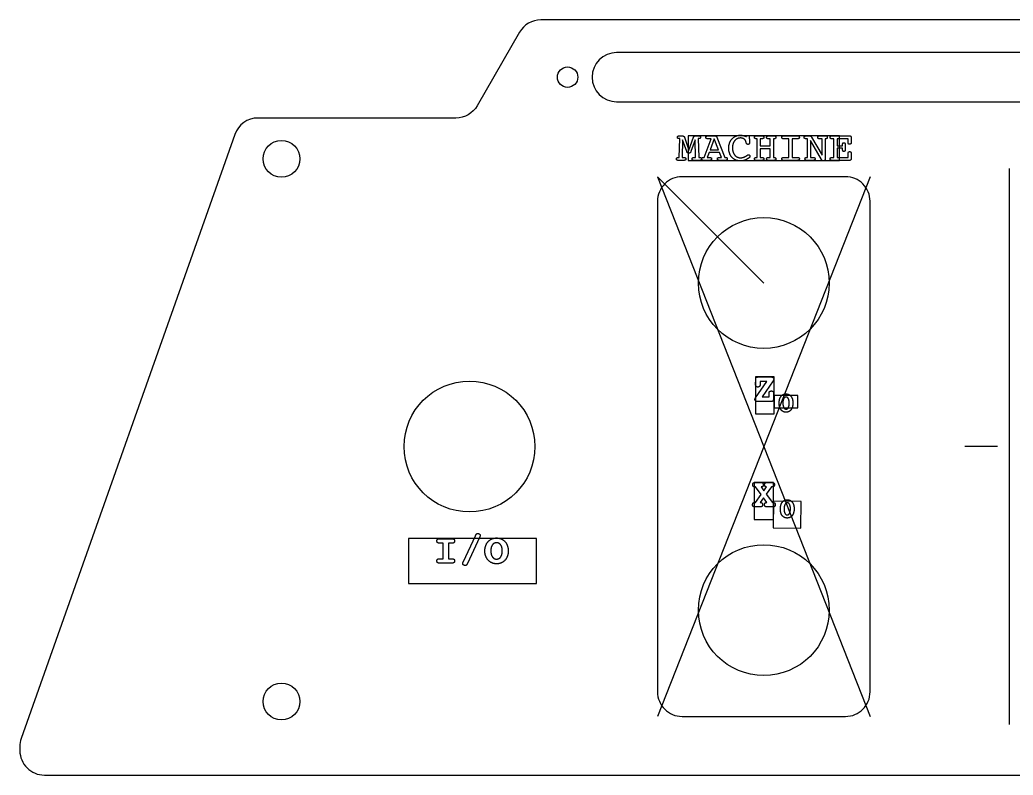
# Model space of a CAD drawing. Header units: millimetres. Extents: x -125 to 125, y -165 to -73.
# Drawn here: x -125 to -3.5, y -165 to -72.6 of the extents above; entities that cross this region are included whole.
import ezdxf

# ---------------------------------------------------------------- set-up
doc = ezdxf.new("R2010")
doc.units = ezdxf.units.MM
doc.layers.get('0').update_dxf_attribs({"linetype": 'CONTINUOUS'})

msp = doc.modelspace()

# ---------------------------------------------------------------- linework, layer by layer
for p, q in [((-44.39, -86.79), (-43.98, -86.79)), ((-44.35, -89.43), (-44.27, -87.13)), ((-44.27, -87.13), (-44.31, -87.13)), ((-43.93, -87.26), (-43.98, -89.43)), ((-43.42, -88.71), (-43.93, -87.26)), ((-43.7, -86.96), (-43.15, -88.54)), ((-43.15, -88.54), (-42.61, -86.96)), ((-42.41, -87.26), (-42.91, -88.71)), ((-42.36, -89.43), (-42.41, -87.26)), ((-42.33, -86.79), (-41.92, -86.79)), ((-41.99, -87.13), (-42.03, -87.13)), ((-42.03, -87.13), (-41.96, -89.43)), ((-41.3, -89.43), (-40.44, -87.15)), ((-40.44, -87.15), (-40.81, -87.15)), ((-40.73, -86.79), (-40.01, -86.79)), ((-40.08, -87.15), (-40.57, -88.49)), ((-39.53, -88.49), (-40.08, -87.15)), ((-39.74, -86.96), (-38.75, -89.43)), ((-34.94, -86.79), (-34.83, -86.79)), ((-34.83, -87.15), (-34.87, -87.15)), ((-34.83, -86.79), (-34.3, -86.79)), ((-34.83, -89.43), (-34.83, -87.15)), ((-34.32, -87.15), (-34.43, -87.15)), ((-34.43, -87.15), (-34.43, -88.03)), ((-33.22, -87.15), (-33.39, -87.15)), ((-33.33, -86.79), (-32.82, -86.79)), ((-33.22, -88.03), (-33.22, -87.15)), ((-32.77, -87.15), (-32.83, -87.15)), ((-32.83, -87.15), (-32.83, -89.43)), ((-32.82, -86.79), (-32.71, -86.79)), ((-31.6, -86.79), (-31.49, -86.79)), ((-31.49, -86.79), (-29.95, -86.79)), ((-30.92, -87.15), (-31.49, -87.15)), ((-30.92, -89.43), (-30.92, -87.15)), ((-29.95, -87.15), (-30.52, -87.15)), ((-30.52, -87.15), (-30.52, -89.43)), ((-29.95, -86.79), (-29.83, -86.79)), ((-28.66, -87.15), (-28.72, -87.15)), ((-28.66, -86.79), (-28.42, -86.79)), ((-28.66, -89.43), (-28.66, -87.15)), ((-26.95, -89.69), (-28.3, -87.37)), ((-28.3, -87.37), (-28.3, -89.43)), ((-28.15, -86.95), (-26.87, -89.15)), ((-26.97, -87.15), (-27.15, -87.15)), ((-27.13, -86.79), (-26.53, -86.79)), ((-26.87, -87.15), (-26.97, -87.15)), ((-26.87, -89.15), (-26.87, -87.15)), ((-26.53, -86.79), (-26.41, -86.79)), ((-26.48, -87.15), (-26.51, -87.15)), ((-26.51, -87.15), (-26.51, -89.7)), ((-25.7, -86.79), (-25.59, -86.79)), ((-25.59, -86.79), (-23.5, -86.79)), ((-25.42, -87.15), (-25.59, -87.15)), ((-25.42, -89.43), (-25.42, -87.15)), ((-23.68, -87.15), (-25.02, -87.15)), ((-25.02, -87.15), (-25.02, -88.01)), ((-23.68, -87.52), (-23.68, -87.15)), ((-23.32, -86.99), (-23.32, -87.59)), ((-40.57, -88.49), (-39.53, -88.49)), ((-34.43, -88.03), (-33.22, -88.03)), ((-33.22, -88.38), (-34.43, -88.38)), ((-34.43, -88.38), (-34.43, -89.43)), ((-33.22, -89.43), (-33.22, -88.38)), ((-25.02, -88.01), (-24.36, -88.01)), ((-24.36, -88.31), (-25.02, -88.31)), ((-25.02, -88.31), (-25.02, -89.43)), ((-24.36, -88.01), (-24.36, -87.87)), ((-24.36, -88.4), (-24.36, -88.31)), ((-24.04, -87.93), (-24.04, -88.4)), ((-43.79, -89.79), (-44.5, -89.79)), ((-44.4, -89.43), (-44.35, -89.43)), ((-43.98, -89.43), (-43.81, -89.43)), ((-41.81, -89.79), (-42.52, -89.79)), ((-42.47, -89.43), (-42.36, -89.43)), ((-41.96, -89.43), (-41.91, -89.43)), ((-41.35, -89.43), (-41.3, -89.43)), ((-40.67, -89.79), (-41.34, -89.79)), ((-40.69, -88.83), (-40.91, -89.43)), ((-40.91, -89.43), (-40.67, -89.43)), ((-39.41, -88.83), (-40.69, -88.83)), ((-39.16, -89.43), (-39.41, -88.83)), ((-39.4, -89.43), (-39.16, -89.43)), ((-38.69, -89.79), (-39.38, -89.79)), ((-38.75, -89.43), (-38.7, -89.43)), ((-34.83, -89.79), (-34.95, -89.79)), ((-34.87, -89.43), (-34.83, -89.43)), ((-34.28, -89.79), (-34.83, -89.79)), ((-34.43, -89.43), (-34.26, -89.43)), ((-33.35, -89.43), (-33.22, -89.43)), ((-32.82, -89.79), (-33.35, -89.79)), ((-32.83, -89.43), (-32.79, -89.43)), ((-31.49, -89.79), (-31.61, -89.79)), ((-31.49, -89.43), (-30.92, -89.43)), ((-29.95, -89.79), (-31.49, -89.79)), ((-30.52, -89.43), (-29.95, -89.43)), ((-28.66, -89.79), (-28.78, -89.79)), ((-28.7, -89.43), (-28.66, -89.43)), ((-28.02, -89.79), (-28.66, -89.79)), ((-28.3, -89.43), (-28.17, -89.43)), ((-28.17, -89.43), (-27.98, -89.43)), ((-25.59, -89.79), (-25.7, -89.79)), ((-25.59, -89.43), (-25.42, -89.43)), ((-23.5, -89.79), (-25.59, -89.79)), ((-25.02, -89.43), (-23.68, -89.43)), ((-23.68, -89.43), (-23.68, -89.02)), ((-23.32, -88.96), (-23.32, -89.6)), ((-4, -90.79), (-4, -158.79)), ((-21, -91.79), (-47, -157.79)), ((-47, -91.79), (-21, -157.79)), ((-34, -104.79), (-47, -91.79)), ((-35, -117.19), (-34.98, -116.59)), ((-34.68, -116.28), (-33.06, -116.28)), ((-35.01, -118.81), (-33.64, -116.83)), ((-35, -117.22), (-35, -117.19)), ((-34.43, -116.83), (-34.44, -117.19)), ((-33.64, -116.83), (-34.43, -116.83)), ((-32.85, -116.75), (-34.21, -118.72)), ((-34.21, -118.72), (-33.36, -118.72)), ((-33.36, -118.72), (-33.36, -118.31)), ((-32.8, -118.31), (-32.82, -118.96)), ((-32.8, -118.28), (-32.8, -118.31)), ((-33.12, -119.28), (-34.8, -119.28)), ((-5.4, -124.79), (-9.4, -124.79)), ((-35, -129.73), (-35.06, -129.73)), ((-35.03, -129.18), (-34.38, -129.18)), ((-34.33, -130.67), (-35, -129.73)), ((-34.32, -129.73), (-33.98, -130.22)), ((-33.98, -130.22), (-33.65, -129.73)), ((-33.06, -129.73), (-33.69, -130.61)), ((-33.58, -129.18), (-33.01, -129.18)), ((-33.03, -129.73), (-33.06, -129.73)), ((-32.98, -129.73), (-33.03, -129.73)), ((-35.02, -131.62), (-34.33, -130.67)), ((-34.03, -131.05), (-34.43, -131.62)), ((-33.64, -131.62), (-34.03, -131.05)), ((-33.69, -130.61), (-32.94, -131.62)), ((-35.08, -131.62), (-35.02, -131.62)), ((-34.47, -132.18), (-35.06, -132.18)), ((-32.91, -132.18), (-33.59, -132.18)), ((-32.94, -131.62), (-32.88, -131.62)), ((-73.66, -136.06), (-72.16, -136.06)), ((-70.74, -138.85), (-69.26, -135.69)), ((-68.78, -135.91), (-70.26, -139.08)), ((-73.23, -136.61), (-73.66, -136.61)), ((-73.23, -138.5), (-73.23, -136.61)), ((-72.58, -136.61), (-72.58, -138.5)), ((-72.16, -136.61), (-72.58, -136.61)), ((-73.66, -138.5), (-73.23, -138.5)), ((-72.58, -138.5), (-72.16, -138.5)), ((-72.16, -139.05), (-73.66, -139.05)), ((-70.75, -138.87), (-70.74, -138.85))]:
    msp.add_line(p, q)
for points in [[(63.87, -74.11, 0.267949), (61.27, -72.61), (-61.27, -72.61, 0.267949), (-63.87, -74.11), (-69.06, -83.11, -0.267949), (-71.66, -84.61), (-95.88, -84.61, 0.317837), (-98.71, -86.61), (-124.83, -160.49, 0.085164), (-125, -161.49), (-125, -161.97, 0.414214), (-122, -164.97), (122, -164.97, 0.414214), (125, -161.97), (125, -161.49, 0.085164), (124.83, -160.49), (98.71, -86.61, 0.317837), (95.88, -84.61), (71.66, -84.61, -0.267949), (69.06, -83.11)], [(-52, -76.61, 1), (-52, -82.61), (52, -82.61, 1), (52, -76.61)], [(-24, -91.79), (-44, -91.79, 0.414214), (-47, -94.79), (-47, -154.79, 0.414214), (-44, -157.79), (-24, -157.79, 0.414214), (-21, -154.79), (-21, -94.79, 0.414214)]]:
    msp.add_lwpolyline(points, format="xyb", close=True)
for points in [[(-43.26, -89.79), (-24.74, -89.79), (-24.74, -86.79), (-43.26, -86.79)], [(-35.01, -120.79), (-32.73, -120.79), (-32.73, -116.28), (-35.01, -116.28)], [(-32.73, -120.07), (-29.83, -120.07), (-29.83, -118.53), (-32.73, -118.53)], [(-35.19, -133.72), (-32.81, -133.72), (-32.81, -129.18), (-35.19, -129.18)], [(-32.86, -134.72), (-29.47, -134.77), (-29.42, -131.5), (-32.81, -131.45)], [(-77.45, -141.54), (-61.79, -141.54), (-61.79, -136.05), (-77.45, -136.05)]]:
    msp.add_lwpolyline(points, close=True)
for centre, radius in [((-58, -79.61), 1.25), ((-93, -89.61), 2.25), ((-34, -104.79), 8), ((-70, -124.79), 8), ((-34, -144.79), 8), ((-93, -155.97), 2.25)]:
    msp.add_circle(centre, radius)
for points in [[(-44.56, -86.96), (-44.56, -86.88), (-44.52, -86.83)], [(-44.51, -87.1), (-44.56, -87.06), (-44.56, -86.96)], [(-44.52, -86.83), (-44.47, -86.79), (-44.39, -86.79)], [(-44.31, -87.13), (-44.45, -87.13), (-44.51, -87.1)], [(-43.98, -86.79), (-43.86, -86.79), (-43.8, -86.83)], [(-43.8, -86.83), (-43.74, -86.87), (-43.7, -86.96)], [(-42.61, -86.96), (-42.57, -86.87), (-42.51, -86.83)], [(-42.51, -86.83), (-42.45, -86.79), (-42.33, -86.79)], [(-41.8, -87.1), (-41.86, -87.13), (-41.99, -87.13)], [(-41.92, -86.79), (-41.84, -86.79), (-41.79, -86.83)], [(-41.75, -86.96), (-41.75, -87.06), (-41.8, -87.1)], [(-41.79, -86.83), (-41.75, -86.88), (-41.75, -86.96)], [(-41.09, -86.97), (-41.09, -86.87), (-41.03, -86.83)], [(-41.03, -87.11), (-41.09, -87.07), (-41.09, -86.97)], [(-41.03, -86.83), (-40.98, -86.79), (-40.73, -86.79)], [(-40.81, -87.15), (-40.96, -87.15), (-41.03, -87.11)], [(-40.01, -86.79), (-39.87, -86.79), (-39.83, -86.83)], [(-39.83, -86.83), (-39.78, -86.86), (-39.74, -86.96)], [(-38.29, -88.29), (-38.29, -87.61), (-37.88, -87.16)], [(-37.88, -87.16), (-37.47, -86.71), (-36.84, -86.71)], [(-37.56, -87.38), (-37.83, -87.71), (-37.83, -88.26)], [(-36.84, -87.05), (-37.29, -87.05), (-37.56, -87.38)], [(-36.84, -86.71), (-36.68, -86.71), (-36.51, -86.75)], [(-36.42, -87.18), (-36.6, -87.05), (-36.84, -87.05)], [(-36.51, -86.75), (-36.33, -86.79), (-36.14, -86.87)], [(-36.19, -87.48), (-36.23, -87.29), (-36.42, -87.18)], [(-36.14, -86.87), (-36.11, -86.8), (-36.07, -86.78)], [(-36.07, -86.78), (-36.02, -86.75), (-35.94, -86.75)], [(-35.94, -86.75), (-35.84, -86.75), (-35.8, -86.79)], [(-35.8, -86.79), (-35.77, -86.84), (-35.77, -86.98)], [(-35.77, -86.98), (-35.77, -87.23), (-35.76, -87.44)], [(-35.76, -87.44), (-35.76, -87.66), (-35.76, -87.63)], [(-35.13, -86.97), (-35.13, -86.88), (-35.09, -86.83)], [(-35.08, -87.11), (-35.13, -87.07), (-35.13, -86.97)], [(-35.09, -86.83), (-35.04, -86.79), (-34.94, -86.79)], [(-34.87, -87.15), (-35.02, -87.15), (-35.08, -87.11)], [(-34.06, -87.11), (-34.13, -87.15), (-34.32, -87.15)], [(-34.3, -86.79), (-34.1, -86.79), (-34.05, -86.83)], [(-33.99, -86.97), (-33.99, -87.07), (-34.06, -87.11)], [(-34.05, -86.83), (-33.99, -86.87), (-33.99, -86.97)], [(-33.66, -86.97), (-33.66, -86.87), (-33.61, -86.83)], [(-33.6, -87.11), (-33.66, -87.07), (-33.66, -86.97)], [(-33.61, -86.83), (-33.55, -86.79), (-33.33, -86.79)], [(-33.39, -87.15), (-33.54, -87.15), (-33.6, -87.11)], [(-32.58, -87.11), (-32.63, -87.15), (-32.77, -87.15)], [(-32.71, -86.79), (-32.62, -86.79), (-32.57, -86.83)], [(-32.52, -86.97), (-32.52, -87.07), (-32.58, -87.11)], [(-32.57, -86.83), (-32.52, -86.88), (-32.52, -86.97)], [(-31.79, -86.97), (-31.79, -86.88), (-31.74, -86.83)], [(-31.73, -87.12), (-31.79, -87.07), (-31.79, -86.97)], [(-31.74, -86.83), (-31.7, -86.79), (-31.6, -86.79)], [(-31.49, -87.15), (-31.68, -87.15), (-31.73, -87.12)], [(-29.71, -87.12), (-29.76, -87.15), (-29.95, -87.15)], [(-29.83, -86.79), (-29.74, -86.79), (-29.7, -86.83)], [(-29.65, -86.97), (-29.65, -87.07), (-29.71, -87.12)], [(-29.7, -86.83), (-29.65, -86.88), (-29.65, -86.97)], [(-29.08, -86.97), (-29.08, -86.88), (-29.02, -86.84)], [(-29.01, -87.11), (-29.08, -87.07), (-29.08, -86.97)], [(-29.02, -86.84), (-28.95, -86.79), (-28.81, -86.79)], [(-28.72, -87.15), (-28.93, -87.15), (-29.01, -87.11)], [(-28.81, -86.79), (-28.81, -86.79), (-28.76, -86.79)], [(-28.76, -86.79), (-28.71, -86.79), (-28.66, -86.79)], [(-28.42, -86.79), (-28.3, -86.79), (-28.26, -86.82)], [(-28.26, -86.82), (-28.21, -86.84), (-28.15, -86.95)], [(-27.41, -86.97), (-27.41, -86.87), (-27.36, -86.83)], [(-27.35, -87.11), (-27.41, -87.06), (-27.41, -86.97)], [(-27.36, -86.83), (-27.3, -86.79), (-27.13, -86.79)], [(-27.15, -87.15), (-27.29, -87.15), (-27.35, -87.11)], [(-26.28, -87.11), (-26.34, -87.15), (-26.48, -87.15)], [(-26.41, -86.79), (-26.32, -86.79), (-26.27, -86.83)], [(-26.23, -86.97), (-26.23, -87.07), (-26.28, -87.11)], [(-26.27, -86.83), (-26.23, -86.88), (-26.23, -86.97)], [(-25.89, -86.97), (-25.89, -86.88), (-25.84, -86.83)], [(-25.83, -87.12), (-25.89, -87.07), (-25.89, -86.97)], [(-25.84, -86.83), (-25.8, -86.79), (-25.7, -86.79)], [(-25.59, -87.15), (-25.78, -87.15), (-25.83, -87.12)], [(-23.5, -86.79), (-23.41, -86.79), (-23.37, -86.84)], [(-23.37, -86.84), (-23.32, -86.89), (-23.32, -86.99)], [(-37.89, -89.42), (-38.29, -88.98), (-38.29, -88.29)], [(-37.83, -88.26), (-37.83, -88.81), (-37.56, -89.14)], [(-36.16, -87.59), (-36.18, -87.52), (-36.19, -87.48)], [(-35.94, -87.83), (-36.11, -87.83), (-36.16, -87.59)], [(-35.8, -87.79), (-35.84, -87.83), (-35.94, -87.83)], [(-35.76, -87.63), (-35.76, -87.75), (-35.8, -87.79)], [(-24.36, -87.87), (-24.36, -87.74), (-24.33, -87.68)], [(-24.33, -88.64), (-24.36, -88.57), (-24.36, -88.4)], [(-24.33, -87.68), (-24.29, -87.63), (-24.2, -87.63)], [(-24.2, -88.7), (-24.29, -88.7), (-24.33, -88.64)], [(-24.2, -87.63), (-24.11, -87.63), (-24.08, -87.69)], [(-24.08, -88.64), (-24.11, -88.7), (-24.2, -88.7)], [(-24.08, -87.69), (-24.04, -87.74), (-24.04, -87.93)], [(-24.04, -88.4), (-24.04, -88.59), (-24.08, -88.64)], [(-23.64, -87.77), (-23.68, -87.71), (-23.68, -87.52)], [(-23.5, -87.82), (-23.6, -87.82), (-23.64, -87.77)], [(-23.36, -87.77), (-23.4, -87.82), (-23.5, -87.82)], [(-23.32, -87.59), (-23.32, -87.72), (-23.36, -87.77)], [(-44.68, -89.61), (-44.68, -89.51), (-44.62, -89.47)], [(-44.64, -89.74), (-44.68, -89.7), (-44.68, -89.61)], [(-44.5, -89.79), (-44.59, -89.79), (-44.64, -89.74)], [(-44.62, -89.47), (-44.57, -89.43), (-44.4, -89.43)], [(-43.81, -89.43), (-43.66, -89.43), (-43.6, -89.47)], [(-43.59, -89.75), (-43.64, -89.79), (-43.79, -89.79)], [(-43.6, -89.47), (-43.54, -89.51), (-43.54, -89.61)], [(-43.54, -89.61), (-43.54, -89.71), (-43.59, -89.75)], [(-43.33, -88.86), (-43.39, -88.82), (-43.42, -88.71)], [(-43.17, -88.9), (-43.28, -88.9), (-43.33, -88.86)], [(-43, -88.86), (-43.06, -88.9), (-43.17, -88.9)], [(-42.91, -88.71), (-42.95, -88.82), (-43, -88.86)], [(-42.77, -89.61), (-42.77, -89.51), (-42.71, -89.47)], [(-42.72, -89.75), (-42.77, -89.71), (-42.77, -89.61)], [(-42.52, -89.79), (-42.66, -89.79), (-42.72, -89.75)], [(-42.71, -89.47), (-42.64, -89.43), (-42.47, -89.43)], [(-41.91, -89.43), (-41.74, -89.43), (-41.69, -89.47)], [(-41.68, -89.74), (-41.72, -89.79), (-41.81, -89.79)], [(-41.69, -89.47), (-41.63, -89.51), (-41.63, -89.61)], [(-41.63, -89.61), (-41.63, -89.7), (-41.68, -89.74)], [(-41.6, -89.61), (-41.6, -89.51), (-41.55, -89.47)], [(-41.55, -89.75), (-41.6, -89.71), (-41.6, -89.61)], [(-41.55, -89.47), (-41.5, -89.43), (-41.35, -89.43)], [(-41.34, -89.79), (-41.5, -89.79), (-41.55, -89.75)], [(-40.67, -89.43), (-40.5, -89.43), (-40.44, -89.47)], [(-40.43, -89.75), (-40.49, -89.79), (-40.67, -89.79)], [(-40.44, -89.47), (-40.38, -89.51), (-40.38, -89.61)], [(-40.38, -89.61), (-40.38, -89.71), (-40.43, -89.75)], [(-39.68, -89.61), (-39.68, -89.51), (-39.62, -89.47)], [(-39.63, -89.75), (-39.68, -89.71), (-39.68, -89.61)], [(-39.38, -89.79), (-39.57, -89.79), (-39.63, -89.75)], [(-39.62, -89.47), (-39.56, -89.43), (-39.4, -89.43)], [(-38.7, -89.43), (-38.57, -89.43), (-38.52, -89.47)], [(-38.51, -89.75), (-38.56, -89.79), (-38.69, -89.79)], [(-38.52, -89.47), (-38.47, -89.51), (-38.47, -89.61)], [(-38.47, -89.61), (-38.47, -89.71), (-38.51, -89.75)], [(-36.85, -89.86), (-37.48, -89.86), (-37.89, -89.42)], [(-37.56, -89.14), (-37.28, -89.47), (-36.83, -89.47)], [(-36.4, -89.8), (-36.62, -89.86), (-36.85, -89.86)], [(-36.83, -89.47), (-36.69, -89.47), (-36.54, -89.43)], [(-36.54, -89.43), (-36.38, -89.38), (-36.24, -89.3)], [(-35.97, -89.59), (-36.19, -89.73), (-36.4, -89.8)], [(-36.24, -89.3), (-36.17, -89.27), (-36.05, -89.18)], [(-36.05, -89.18), (-35.93, -89.1), (-35.88, -89.1)], [(-35.75, -89.42), (-35.81, -89.49), (-35.97, -89.59)], [(-35.88, -89.1), (-35.8, -89.1), (-35.75, -89.15)], [(-35.75, -89.15), (-35.69, -89.2), (-35.69, -89.28)], [(-35.69, -89.28), (-35.69, -89.35), (-35.75, -89.42)], [(-35.13, -89.61), (-35.13, -89.51), (-35.08, -89.47)], [(-35.09, -89.74), (-35.13, -89.7), (-35.13, -89.61)], [(-34.95, -89.79), (-35.04, -89.79), (-35.09, -89.74)], [(-35.08, -89.47), (-35.03, -89.43), (-34.87, -89.43)], [(-34.05, -89.75), (-34.1, -89.79), (-34.28, -89.79)], [(-34.26, -89.43), (-34.12, -89.43), (-34.05, -89.47)], [(-34.05, -89.47), (-33.99, -89.51), (-33.99, -89.61)], [(-33.99, -89.61), (-33.99, -89.71), (-34.05, -89.75)], [(-33.66, -89.61), (-33.66, -89.51), (-33.6, -89.47)], [(-33.61, -89.75), (-33.66, -89.71), (-33.66, -89.61)], [(-33.35, -89.79), (-33.55, -89.79), (-33.61, -89.75)], [(-33.6, -89.47), (-33.53, -89.43), (-33.35, -89.43)], [(-32.58, -89.75), (-32.63, -89.79), (-32.82, -89.79)], [(-32.79, -89.43), (-32.64, -89.43), (-32.58, -89.47)], [(-32.58, -89.47), (-32.52, -89.51), (-32.52, -89.61)], [(-32.52, -89.61), (-32.52, -89.71), (-32.58, -89.75)], [(-31.79, -89.61), (-31.79, -89.51), (-31.74, -89.47)], [(-31.74, -89.74), (-31.79, -89.7), (-31.79, -89.61)], [(-31.74, -89.47), (-31.68, -89.43), (-31.49, -89.43)], [(-31.61, -89.79), (-31.7, -89.79), (-31.74, -89.74)], [(-29.95, -89.43), (-29.76, -89.43), (-29.7, -89.47)], [(-29.7, -89.75), (-29.76, -89.79), (-29.95, -89.79)], [(-29.7, -89.47), (-29.65, -89.51), (-29.65, -89.61)], [(-29.65, -89.61), (-29.65, -89.71), (-29.7, -89.75)], [(-28.96, -89.61), (-28.96, -89.51), (-28.91, -89.47)], [(-28.91, -89.74), (-28.96, -89.7), (-28.96, -89.61)], [(-28.91, -89.47), (-28.85, -89.43), (-28.7, -89.43)], [(-28.78, -89.79), (-28.87, -89.79), (-28.91, -89.74)], [(-27.79, -89.75), (-27.84, -89.79), (-28.02, -89.79)], [(-27.98, -89.43), (-27.85, -89.43), (-27.79, -89.47)], [(-27.79, -89.47), (-27.73, -89.51), (-27.73, -89.61)], [(-27.73, -89.61), (-27.73, -89.71), (-27.79, -89.75)], [(-26.86, -89.81), (-26.89, -89.8), (-26.95, -89.69)], [(-26.7, -89.83), (-26.83, -89.83), (-26.86, -89.81)], [(-26.55, -89.8), (-26.58, -89.83), (-26.7, -89.83)], [(-26.51, -89.7), (-26.51, -89.77), (-26.55, -89.8)], [(-25.89, -89.61), (-25.89, -89.51), (-25.84, -89.47)], [(-25.84, -89.74), (-25.89, -89.7), (-25.89, -89.61)], [(-25.84, -89.47), (-25.78, -89.43), (-25.59, -89.43)], [(-25.7, -89.79), (-25.8, -89.79), (-25.84, -89.74)], [(-23.68, -89.02), (-23.68, -88.83), (-23.64, -88.77)], [(-23.64, -88.77), (-23.6, -88.72), (-23.5, -88.72)], [(-23.5, -88.72), (-23.4, -88.72), (-23.36, -88.77)], [(-23.37, -89.74), (-23.41, -89.79), (-23.5, -89.79)], [(-23.32, -89.6), (-23.32, -89.69), (-23.37, -89.74)], [(-23.36, -88.77), (-23.32, -88.82), (-23.32, -88.96)], [(-34.98, -116.59), (-34.97, -116.36), (-34.92, -116.32)], [(-34.92, -116.32), (-34.86, -116.28), (-34.68, -116.28)], [(-33.06, -116.28), (-32.94, -116.28), (-32.86, -116.34)], [(-32.86, -116.34), (-32.79, -116.41), (-32.79, -116.52)], [(-32.8, -116.64), (-32.82, -116.7), (-32.85, -116.75)], [(-32.79, -116.52), (-32.79, -116.58), (-32.8, -116.64)], [(-34.94, -117.44), (-35, -117.36), (-35, -117.22)], [(-34.73, -117.51), (-34.87, -117.51), (-34.94, -117.44)], [(-34.52, -117.44), (-34.59, -117.51), (-34.73, -117.51)], [(-34.44, -117.19), (-34.45, -117.36), (-34.52, -117.44)], [(-35.08, -119.03), (-35.08, -118.98), (-35.06, -118.92)], [(-35, -119.21), (-35.08, -119.14), (-35.08, -119.03)], [(-35.06, -118.92), (-35.04, -118.86), (-35.01, -118.81)], [(-33.36, -118.31), (-33.36, -118.14), (-33.29, -118.06)], [(-33.29, -118.06), (-33.22, -117.99), (-33.06, -117.99)], [(-33.06, -117.99), (-32.93, -117.99), (-32.87, -118.06)], [(-32.82, -118.96), (-32.83, -119.18), (-32.89, -119.23)], [(-32.87, -118.06), (-32.8, -118.13), (-32.8, -118.28)], [(-32.12, -119.47), (-32.12, -118.95), (-31.89, -118.65)], [(-31.89, -118.65), (-31.67, -118.35), (-31.28, -118.35)], [(-31.56, -118.92), (-31.67, -119.12), (-31.67, -119.46)], [(-31.28, -118.73), (-31.46, -118.73), (-31.56, -118.92)], [(-31.28, -118.35), (-30.89, -118.35), (-30.67, -118.65)], [(-31, -118.92), (-31.1, -118.73), (-31.28, -118.73)], [(-30.89, -119.46), (-30.89, -119.12), (-31, -118.92)], [(-30.67, -118.65), (-30.44, -118.95), (-30.44, -119.47)], [(-34.8, -119.28), (-34.92, -119.28), (-35, -119.21)], [(-32.89, -119.23), (-32.95, -119.28), (-33.12, -119.28)], [(-31.89, -120.29), (-32.12, -119.99), (-32.12, -119.47)], [(-31.67, -119.46), (-31.67, -119.81), (-31.56, -120.01)], [(-31.56, -120.01), (-31.46, -120.21), (-31.28, -120.21)], [(-31.28, -120.21), (-31.1, -120.21), (-31, -120.01)], [(-31, -120.01), (-30.89, -119.81), (-30.89, -119.46)], [(-30.44, -119.47), (-30.44, -119.99), (-30.67, -120.29)], [(-31.28, -120.59), (-31.67, -120.59), (-31.89, -120.29)], [(-30.67, -120.29), (-30.89, -120.59), (-31.28, -120.59)], [(-35.35, -129.46), (-35.35, -129.31), (-35.28, -129.24)], [(-35.28, -129.67), (-35.35, -129.6), (-35.35, -129.46)], [(-35.28, -129.24), (-35.2, -129.18), (-35.03, -129.18)], [(-35.06, -129.73), (-35.21, -129.73), (-35.28, -129.67)], [(-34.38, -129.18), (-34.21, -129.18), (-34.14, -129.24)], [(-34.13, -129.66), (-34.19, -129.73), (-34.32, -129.73)], [(-34.14, -129.24), (-34.06, -129.31), (-34.06, -129.46)], [(-34.06, -129.46), (-34.06, -129.59), (-34.13, -129.66)], [(-33.9, -129.46), (-33.9, -129.31), (-33.82, -129.24)], [(-33.83, -129.65), (-33.9, -129.58), (-33.9, -129.46)], [(-33.65, -129.73), (-33.77, -129.72), (-33.83, -129.65)], [(-33.82, -129.24), (-33.75, -129.18), (-33.58, -129.18)], [(-33.01, -129.18), (-32.85, -129.18), (-32.77, -129.24)], [(-32.77, -129.67), (-32.84, -129.73), (-32.98, -129.73)], [(-32.77, -129.24), (-32.7, -129.31), (-32.7, -129.46)], [(-32.7, -129.46), (-32.7, -129.6), (-32.77, -129.67)], [(-35.37, -131.9), (-35.37, -131.76), (-35.3, -131.69)], [(-35.3, -132.11), (-35.37, -132.04), (-35.37, -131.9)], [(-35.3, -131.69), (-35.23, -131.62), (-35.08, -131.62)], [(-35.06, -132.18), (-35.23, -132.18), (-35.3, -132.11)], [(-34.22, -132.11), (-34.29, -132.18), (-34.47, -132.18)], [(-34.43, -131.62), (-34.28, -131.62), (-34.22, -131.69)], [(-34.22, -131.69), (-34.15, -131.76), (-34.15, -131.9)], [(-34.15, -131.9), (-34.15, -132.04), (-34.22, -132.11)], [(-33.91, -131.9), (-33.91, -131.76), (-33.85, -131.69)], [(-33.84, -132.11), (-33.91, -132.04), (-33.91, -131.9)], [(-33.85, -131.69), (-33.78, -131.62), (-33.64, -131.62)], [(-33.59, -132.18), (-33.76, -132.18), (-33.84, -132.11)], [(-32.67, -132.11), (-32.74, -132.18), (-32.91, -132.18)], [(-32.88, -131.62), (-32.74, -131.62), (-32.67, -131.69)], [(-32.67, -131.69), (-32.59, -131.76), (-32.59, -131.9)], [(-32.59, -131.9), (-32.59, -132.04), (-32.67, -132.11)], [(-31.97, -132.4), (-31.96, -131.88), (-31.73, -131.58)], [(-31.76, -133.22), (-31.98, -132.91), (-31.97, -132.4)], [(-31.73, -131.58), (-31.5, -131.29), (-31.12, -131.29)], [(-31.41, -131.86), (-31.51, -132.06), (-31.52, -132.4)], [(-31.52, -132.4), (-31.52, -132.75), (-31.42, -132.95)], [(-31.12, -131.67), (-31.3, -131.67), (-31.41, -131.86)], [(-31.12, -131.29), (-30.73, -131.3), (-30.51, -131.6)], [(-30.84, -131.87), (-30.94, -131.67), (-31.12, -131.67)], [(-30.86, -132.96), (-30.75, -132.76), (-30.74, -132.41)], [(-30.74, -132.41), (-30.74, -132.07), (-30.84, -131.87)], [(-30.29, -132.42), (-30.3, -132.94), (-30.53, -133.24)], [(-30.51, -131.6), (-30.28, -131.91), (-30.29, -132.42)], [(-31.15, -133.53), (-31.54, -133.52), (-31.76, -133.22)], [(-31.42, -132.95), (-31.32, -133.14), (-31.14, -133.15)], [(-30.53, -133.24), (-30.76, -133.53), (-31.15, -133.53)], [(-31.14, -133.15), (-30.96, -133.15), (-30.86, -132.96)], [(-73.91, -136.12), (-73.83, -136.06), (-73.66, -136.06)], [(-72.16, -136.06), (-71.98, -136.06), (-71.9, -136.12)], [(-69.26, -135.69), (-69.19, -135.53), (-69.13, -135.47)], [(-69.13, -135.47), (-69.08, -135.41), (-69, -135.41)], [(-69, -135.41), (-68.88, -135.41), (-68.79, -135.49)], [(-68.79, -135.49), (-68.7, -135.56), (-68.7, -135.67)], [(-68.72, -135.77), (-68.73, -135.82), (-68.78, -135.91)], [(-68.7, -135.67), (-68.7, -135.72), (-68.72, -135.77)], [(-67.72, -136.41), (-67.32, -135.97), (-66.69, -135.97)], [(-66.69, -135.97), (-66.07, -135.97), (-65.66, -136.41)], [(-73.98, -136.33), (-73.98, -136.18), (-73.91, -136.12)], [(-73.91, -136.55), (-73.98, -136.48), (-73.98, -136.33)], [(-73.66, -136.61), (-73.83, -136.61), (-73.91, -136.55)], [(-71.91, -136.55), (-71.98, -136.61), (-72.16, -136.61)], [(-71.83, -136.33), (-71.83, -136.48), (-71.91, -136.55)], [(-71.9, -136.12), (-71.83, -136.18), (-71.83, -136.33)], [(-68.12, -137.55), (-68.12, -136.86), (-67.72, -136.41)], [(-67.2, -136.82), (-67.39, -137.08), (-67.39, -137.55)], [(-66.69, -136.56), (-67.02, -136.56), (-67.2, -136.82)], [(-66.18, -136.82), (-66.36, -136.56), (-66.69, -136.56)], [(-65.99, -137.55), (-65.99, -137.08), (-66.18, -136.82)], [(-65.66, -136.41), (-65.26, -136.86), (-65.26, -137.55)], [(-73.91, -138.56), (-73.83, -138.5), (-73.66, -138.5)], [(-72.16, -138.5), (-71.98, -138.5), (-71.91, -138.56)], [(-67.71, -138.69), (-68.12, -138.24), (-68.12, -137.55)], [(-67.39, -137.55), (-67.39, -138.02), (-67.2, -138.28)], [(-67.2, -138.28), (-67.01, -138.55), (-66.69, -138.55)], [(-66.69, -138.55), (-66.36, -138.55), (-66.18, -138.29)], [(-66.18, -138.29), (-65.99, -138.02), (-65.99, -137.55)], [(-65.26, -137.55), (-65.26, -138.25), (-65.66, -138.69)], [(-73.98, -138.77), (-73.98, -138.62), (-73.91, -138.56)], [(-73.91, -138.99), (-73.98, -138.92), (-73.98, -138.77)], [(-73.66, -139.05), (-73.83, -139.05), (-73.91, -138.99)], [(-71.91, -138.99), (-71.99, -139.05), (-72.16, -139.05)], [(-71.91, -138.56), (-71.83, -138.63), (-71.83, -138.77)], [(-71.83, -138.77), (-71.83, -138.92), (-71.91, -138.99)], [(-70.82, -139.09), (-70.82, -139.02), (-70.75, -138.87)], [(-70.73, -139.27), (-70.82, -139.2), (-70.82, -139.09)], [(-70.52, -139.35), (-70.64, -139.35), (-70.73, -139.27)], [(-70.38, -139.29), (-70.44, -139.35), (-70.52, -139.35)], [(-70.26, -139.08), (-70.33, -139.23), (-70.38, -139.29)], [(-66.69, -139.13), (-67.31, -139.13), (-67.71, -138.69)], [(-65.66, -138.69), (-66.06, -139.13), (-66.69, -139.13)]]:
    msp.add_open_spline(points, degree=2)

doc.saveas('drawing.dxf')
